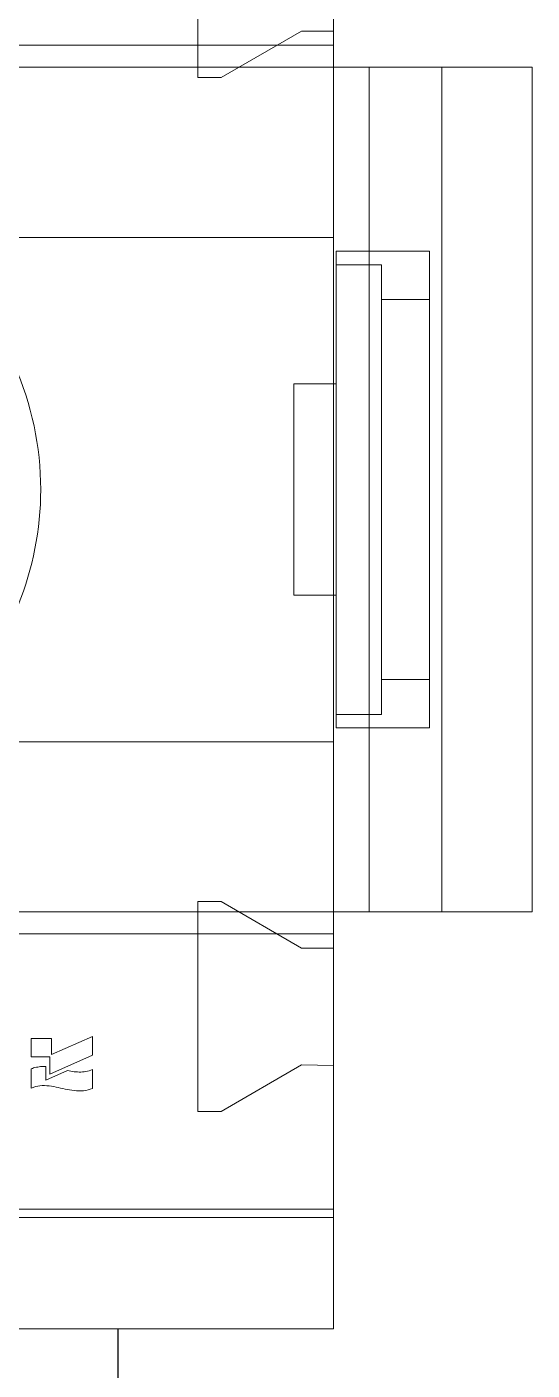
# Model space of a CAD drawing. Header units: millimetres. Extents: x 37984 to 70752, y 14140 to 37584.
# Drawn here: x 45837.56 to 45845.94, y 28401.55 to 28423.81 of the extents above; entities that cross this region are included whole.
import ezdxf

# ---------------------------------------------------------------- set-up
doc = ezdxf.new("R2010")
doc.units = ezdxf.units.MM
doc.set_wipeout_variables(frame=1)
doc.layers.add('000-PI-Oprema', color=30, linetype='Continuous', lineweight=5)
doc.layers.add('004-PI-DIN Šina', color=3, linetype='Continuous')

# ---------------------------------------------------------------- blocks, each defined once
blk = doc.blocks.new('TE-18-2 - 48290501')
blk.add_wipeout([(46994.751, 28609.66), (47001.664, 28609.66), (47001.664, 28635.027), (47015.664, 28635.027), (47015.664, 28609.66), (47022.577, 28609.66), (47022.577, 28595.455), (47015.664, 28595.455), (47015.664, 28592.163), (47001.664, 28592.163), (47001.664, 28595.455), (46994.751, 28595.455)]).dxf.layer = '000-PI-Oprema'
at = {"layer": '000-PI-Oprema'}
for p, q in [((46994.751, 28609.66), (46994.751, 28595.455)), ((46996.601, 28595.455), (46996.601, 28609.66)), ((46996.738, 28595.455), (46996.738, 28609.66)), ((47001.3, 28595.455), (47001.3, 28609.66)), ((47001.664, 28609.66), (47001.664, 28595.455)), ((47004.485, 28595.455), (47004.485, 28609.66)), ((47012.843, 28609.66), (47012.843, 28595.455)), ((47015.664, 28595.455), (47015.664, 28609.66)), ((47016.028, 28595.455), (47016.028, 28609.66)), ((46998.742, 28600.472), (46998.756, 28600.437)), ((46999.061, 28600.472), (46998.742, 28600.472)), ((46998.742, 28600.472), (46998.742, 28600.472)), ((46998.742, 28600.472), (46998.742, 28600.472)), ((46998.742, 28600.472), (46998.742, 28600.472)), ((46998.742, 28600.472), (46998.742, 28600.472)), ((46998.742, 28600.472), (46998.742, 28600.472)), ((46998.742, 28600.472), (46998.742, 28600.472)), ((46998.742, 28600.472), (46998.742, 28600.472)), ((46998.756, 28600.437), (46998.768, 28600.4)), ((46998.768, 28600.4), (46998.776, 28600.363)), ((46998.776, 28600.363), (46998.781, 28600.325)), ((46998.781, 28600.325), (46998.784, 28600.287)), ((46999.07, 28600.451), (46999.061, 28600.472)), ((46999.061, 28600.472), (46999.061, 28600.472)), ((46999.061, 28600.472), (46999.061, 28600.472)), ((46999.061, 28600.472), (46999.061, 28600.472)), ((46999.061, 28600.472), (46999.061, 28600.472)), ((46999.061, 28600.472), (46999.061, 28600.472)), ((46999.061, 28600.472), (46999.061, 28600.472)), ((46999.061, 28600.472), (46999.061, 28600.472)), ((46999.077, 28600.43), (46999.07, 28600.451)), ((46999.084, 28600.408), (46999.077, 28600.43)), ((46999.089, 28600.385), (46999.084, 28600.408)), ((46999.093, 28600.363), (46999.089, 28600.385)), ((46999.097, 28600.34), (46999.093, 28600.363)), ((46999.1, 28600.318), (46999.097, 28600.34)), ((46999.101, 28600.295), (46999.1, 28600.318)), ((46999.259, 28600.159), (46999.259, 28600.472)), ((46999.259, 28600.472), (46999.568, 28600.472)), ((46999.259, 28600.472), (46999.259, 28600.472)), ((46999.259, 28600.472), (46999.259, 28600.472)), ((46999.259, 28600.472), (46999.259, 28600.472)), ((46999.259, 28600.472), (46999.259, 28600.472)), ((46999.259, 28600.472), (46999.259, 28600.472)), ((46999.259, 28600.472), (46999.259, 28600.472)), ((46999.259, 28600.472), (46999.259, 28600.472)), ((46999.568, 28600.134), (46999.568, 28600.472)), ((46999.568, 28600.472), (46999.568, 28600.472)), ((46999.568, 28600.472), (46999.568, 28600.472)), ((46999.568, 28600.472), (46999.568, 28600.472)), ((46999.568, 28600.472), (46999.568, 28600.472)), ((46999.568, 28600.472), (46999.568, 28600.472)), ((46999.568, 28600.472), (46999.568, 28600.472)), ((46999.568, 28600.472), (46999.568, 28600.472)), ((46998.768, 28600.096), (46998.761, 28600.058)), ((46998.774, 28600.134), (46998.768, 28600.096)), ((46998.779, 28600.172), (46998.774, 28600.134)), ((46998.783, 28600.21), (46998.779, 28600.172)), ((46998.784, 28600.248), (46998.783, 28600.21)), ((46998.784, 28600.287), (46998.784, 28600.248)), ((46999.101, 28600.226), (46998.875, 28600.226)), ((46999.033, 28599.869), (46998.875, 28600.226)), ((46998.875, 28600.226), (46998.875, 28600.226)), ((46998.875, 28600.226), (46998.875, 28600.226)), ((46998.875, 28600.226), (46998.875, 28600.226)), ((46998.875, 28600.226), (46998.875, 28600.226)), ((46998.875, 28600.226), (46998.875, 28600.226)), ((46998.875, 28600.226), (46998.875, 28600.226)), ((46998.875, 28600.226), (46998.875, 28600.226)), ((46998.976, 28600.159), (46999.289, 28599.455)), ((46999.259, 28600.159), (46998.976, 28600.159)), ((46998.976, 28600.159), (46998.976, 28600.159)), ((46998.976, 28600.159), (46998.976, 28600.159)), ((46998.976, 28600.159), (46998.976, 28600.159)), ((46998.976, 28600.159), (46998.976, 28600.159)), ((46998.976, 28600.159), (46998.976, 28600.159)), ((46998.976, 28600.159), (46998.976, 28600.159)), ((46998.976, 28600.159), (46998.976, 28600.159)), ((46999.102, 28600.272), (46999.101, 28600.295)), ((46999.101, 28600.226), (46999.102, 28600.249)), ((46999.101, 28600.226), (46999.101, 28600.226)), ((46999.101, 28600.226), (46999.101, 28600.226)), ((46999.101, 28600.226), (46999.101, 28600.226)), ((46999.101, 28600.226), (46999.101, 28600.226)), ((46999.101, 28600.226), (46999.101, 28600.226)), ((46999.101, 28600.226), (46999.101, 28600.226)), ((46999.101, 28600.226), (46999.101, 28600.226)), ((46999.102, 28600.249), (46999.102, 28600.272)), ((46999.259, 28600.159), (46999.259, 28600.159)), ((46999.259, 28600.159), (46999.259, 28600.159)), ((46999.259, 28600.159), (46999.259, 28600.159)), ((46999.259, 28600.159), (46999.259, 28600.159)), ((46999.259, 28600.159), (46999.259, 28600.159)), ((46999.259, 28600.159), (46999.259, 28600.159)), ((46999.259, 28600.159), (46999.259, 28600.159)), ((46999.568, 28600.134), (46999.298, 28600.134)), ((46999.298, 28600.134), (46999.6, 28599.455)), ((46999.298, 28600.134), (46999.298, 28600.134)), ((46999.298, 28600.134), (46999.298, 28600.134)), ((46999.298, 28600.134), (46999.298, 28600.134)), ((46999.298, 28600.134), (46999.298, 28600.134)), ((46999.298, 28600.134), (46999.298, 28600.134)), ((46999.298, 28600.134), (46999.298, 28600.134)), ((46999.298, 28600.134), (46999.298, 28600.134)), ((46999.568, 28600.134), (46999.568, 28600.134)), ((46999.568, 28600.134), (46999.568, 28600.134)), ((46999.568, 28600.134), (46999.568, 28600.134)), ((46999.568, 28600.134), (46999.568, 28600.134)), ((46999.568, 28600.134), (46999.568, 28600.134)), ((46999.568, 28600.134), (46999.568, 28600.134)), ((46999.568, 28600.134), (46999.568, 28600.134)), ((46998.728, 28599.908), (46998.72, 28599.87)), ((46998.736, 28599.946), (46998.728, 28599.908)), ((46998.745, 28599.983), (46998.736, 28599.946)), ((46998.753, 28600.021), (46998.745, 28599.983)), ((46998.761, 28600.058), (46998.753, 28600.021)), ((46998.698, 28599.718), (46998.696, 28599.68)), ((46998.696, 28599.68), (46998.697, 28599.642)), ((46998.702, 28599.757), (46998.698, 28599.718)), ((46998.707, 28599.795), (46998.702, 28599.757)), ((46998.713, 28599.833), (46998.707, 28599.795)), ((46998.72, 28599.87), (46998.713, 28599.833)), ((46999.011, 28599.702), (46999.01, 28599.674)), ((46999.01, 28599.674), (46999.01, 28599.646)), ((46999.012, 28599.73), (46999.011, 28599.702)), ((46999.015, 28599.758), (46999.012, 28599.73)), ((46999.019, 28599.786), (46999.015, 28599.758)), ((46999.023, 28599.814), (46999.019, 28599.786)), ((46999.028, 28599.842), (46999.023, 28599.814)), ((46999.033, 28599.869), (46999.028, 28599.842)), ((46999.033, 28599.869), (46999.033, 28599.869)), ((46999.033, 28599.869), (46999.033, 28599.869)), ((46999.033, 28599.869), (46999.033, 28599.869)), ((46999.033, 28599.869), (46999.033, 28599.869)), ((46999.033, 28599.869), (46999.033, 28599.869)), ((46999.033, 28599.869), (46999.033, 28599.869)), ((46999.033, 28599.869), (46999.033, 28599.869)), ((46998.697, 28599.642), (46998.699, 28599.603)), ((46998.699, 28599.603), (46998.704, 28599.565)), ((46998.704, 28599.565), (46998.713, 28599.528)), ((46998.713, 28599.528), (46998.724, 28599.491)), ((46998.724, 28599.491), (46998.738, 28599.455)), ((46999.051, 28599.455), (46998.738, 28599.455)), ((46998.738, 28599.455), (46998.738, 28599.455)), ((46998.738, 28599.455), (46998.738, 28599.455)), ((46998.738, 28599.455), (46998.738, 28599.455)), ((46998.738, 28599.455), (46998.738, 28599.455)), ((46998.738, 28599.455), (46998.738, 28599.455)), ((46998.738, 28599.455), (46998.738, 28599.455)), ((46998.738, 28599.455), (46998.738, 28599.455)), ((46999.01, 28599.646), (46999.011, 28599.618)), ((46999.011, 28599.618), (46999.014, 28599.59)), ((46999.014, 28599.59), (46999.019, 28599.562)), ((46999.019, 28599.562), (46999.024, 28599.535)), ((46999.024, 28599.535), (46999.031, 28599.508)), ((46999.031, 28599.508), (46999.04, 28599.481)), ((46999.04, 28599.481), (46999.051, 28599.455)), ((46999.051, 28599.455), (46999.051, 28599.455)), ((46999.051, 28599.455), (46999.051, 28599.455)), ((46999.051, 28599.455), (46999.051, 28599.455)), ((46999.051, 28599.455), (46999.051, 28599.455)), ((46999.051, 28599.455), (46999.051, 28599.455)), ((46999.051, 28599.455), (46999.051, 28599.455)), ((46999.051, 28599.455), (46999.051, 28599.455)), ((46999.6, 28599.455), (46999.289, 28599.455)), ((46999.289, 28599.455), (46999.289, 28599.455)), ((46999.289, 28599.455), (46999.289, 28599.455)), ((46999.289, 28599.455), (46999.289, 28599.455)), ((46999.289, 28599.455), (46999.289, 28599.455)), ((46999.289, 28599.455), (46999.289, 28599.455)), ((46999.289, 28599.455), (46999.289, 28599.455)), ((46999.289, 28599.455), (46999.289, 28599.455)), ((46999.6, 28599.455), (46999.6, 28599.455)), ((46999.6, 28599.455), (46999.6, 28599.455)), ((46999.6, 28599.455), (46999.6, 28599.455)), ((46999.6, 28599.455), (46999.6, 28599.455)), ((46999.6, 28599.455), (46999.6, 28599.455)), ((46999.6, 28599.455), (46999.6, 28599.455)), ((46999.6, 28599.455), (46999.6, 28599.455)), ((46998.357, 28597.705), (46998.357, 28597.322)), ((47001.835, 28597.705), (46998.357, 28597.705)), ((46998.357, 28597.705), (46998.357, 28597.705)), ((47001.835, 28597.322), (47001.835, 28597.705)), ((47001.835, 28597.705), (47001.835, 28597.705)), ((47015.493, 28597.705), (47015.493, 28597.322)), ((47018.971, 28597.705), (47015.493, 28597.705)), ((47015.493, 28597.705), (47015.493, 28597.705)), ((46998.357, 28597.322), (46999.127, 28595.988)), ((46998.357, 28597.322), (46998.357, 28597.322)), ((47001.065, 28595.988), (47001.835, 28597.322)), ((47001.835, 28597.322), (47001.835, 28597.322)), ((47015.493, 28597.322), (47016.263, 28595.988)), ((47015.493, 28597.322), (47015.493, 28597.322)), ((47006.914, 28596.113), (47006.914, 28596.113)), ((47006.914, 28596.113), (47006.914, 28595.455)), ((47010.414, 28596.113), (47006.914, 28596.113)), ((47006.914, 28596.113), (47006.914, 28596.113)), ((47010.414, 28596.113), (47006.914, 28596.113)), ((47006.914, 28596.113), (47006.914, 28595.455)), ((47010.414, 28596.113), (47010.414, 28595.455)), ((47010.414, 28596.113), (47010.414, 28596.113)), ((47010.414, 28596.113), (47010.414, 28596.113)), ((47010.414, 28596.113), (47010.414, 28595.455)), ((46999.127, 28595.988), (46999.118, 28595.455)), ((46999.127, 28595.988), (46999.127, 28595.988)), ((47001.065, 28595.912), (47001.065, 28595.988)), ((47001.065, 28595.988), (47001.065, 28595.988)), ((47001.065, 28595.836), (47001.065, 28595.912)), ((47016.263, 28595.988), (47016.263, 28595.455)), ((47016.263, 28595.988), (47016.263, 28595.988)), ((47001.065, 28595.76), (47001.065, 28595.836)), ((47001.065, 28595.684), (47001.065, 28595.76)), ((47001.065, 28595.608), (47001.065, 28595.684)), ((46994.751, 28595.455), (46996.601, 28595.455)), ((46994.751, 28595.455), (46994.751, 28595.455)), ((46996.601, 28595.455), (46996.738, 28595.455)), ((46996.738, 28595.455), (46999.118, 28595.455)), ((46999.118, 28595.455), (47001.065, 28595.455)), ((46999.118, 28595.455), (46999.118, 28595.455)), ((47001.065, 28595.531), (47001.065, 28595.608)), ((47001.065, 28595.455), (47001.065, 28595.531)), ((47001.065, 28595.455), (47016.263, 28595.455)), ((47001.065, 28595.455), (47001.065, 28595.455)), ((47001.3, 28595.455), (47001.3, 28595.455)), ((47001.664, 28595.455), (47001.664, 28592.163)), ((47006.914, 28595.455), (47006.914, 28595.455)), ((47006.914, 28595.455), (47006.914, 28595.413)), ((47010.414, 28595.455), (47010.414, 28595.455)), ((47010.414, 28595.455), (47010.414, 28595.413)), ((47015.664, 28592.163), (47015.664, 28595.455)), ((47016.028, 28595.455), (47016.028, 28595.455)), ((47018.201, 28595.455), (47016.263, 28595.455)), ((47016.263, 28595.455), (47016.263, 28595.455)), ((47004.937, 28595.413), (47004.714, 28595.413)), ((47004.714, 28595.413), (47004.714, 28595.413)), ((47004.714, 28595.413), (47004.714, 28593.863)), ((47004.937, 28595.413), (47012.391, 28595.413)), ((47004.937, 28595.413), (47004.937, 28594.663)), ((47006.914, 28595.413), (47006.914, 28595.413)), ((47010.414, 28595.413), (47010.414, 28595.413)), ((47012.614, 28595.413), (47012.391, 28595.413)), ((47012.391, 28594.663), (47012.391, 28595.413)), ((47012.614, 28595.413), (47012.614, 28595.413)), ((47012.614, 28593.863), (47012.614, 28595.413)), ((47001.664, 28594.863), (47001.664, 28594.863)), ((47001.664, 28594.863), (47015.664, 28594.863)), ((47015.664, 28594.863), (47015.664, 28594.863)), ((47005.514, 28594.663), (47004.937, 28594.663)), ((47005.514, 28594.663), (47011.814, 28594.663)), ((47005.514, 28594.663), (47005.514, 28593.863)), ((47011.814, 28593.863), (47011.814, 28594.663)), ((47012.391, 28594.663), (47011.814, 28594.663)), ((47004.714, 28593.863), (47005.514, 28593.863)), ((47004.714, 28593.863), (47004.714, 28593.863)), ((47005.514, 28593.863), (47011.814, 28593.863)), ((47011.814, 28593.863), (47012.614, 28593.863)), ((47012.614, 28593.863), (47012.614, 28593.863)), ((47001.664, 28593.663), (47015.664, 28593.663)), ((47001.664, 28593.663), (47001.664, 28593.663)), ((47015.664, 28593.663), (47015.664, 28593.663)), ((47001.664, 28592.163), (47001.664, 28592.163)), ((47001.664, 28592.163), (47015.664, 28592.163)), ((47015.664, 28592.163), (47015.664, 28592.163))]:
    blk.add_line(p, q, dxfattribs=at)
for start, end in [(225.9337, 270), (270, 293.8859)]:
    blk.add_arc((47008.664, 28605.413), 5.1, start, end, dxfattribs=at)
blk = doc.blocks.new('*U529')
at = {"layer": '004-PI-DIN Šina'}
blk.add_lwpolyline([(220, -17.5), (220, 17.5), (0, 17.5), (0, -17.5)], close=True, dxfattribs=at)

msp = doc.modelspace()

# ---------------------------------------------------------------- block references
at = {"rotation": 270}
msp.add_blockref('*U529', (45821.574, 28439.404), dxfattribs=at)

# ---------------------------------------------------------------- next in the draw order: block references
at = {"layer": '000-PI-Oprema', "rotation": 89.99999999999999}
msp.add_blockref('TE-18-2 - 48290501', (74438.101, -18592.521), dxfattribs=at)

doc.saveas('drawing.dxf')
